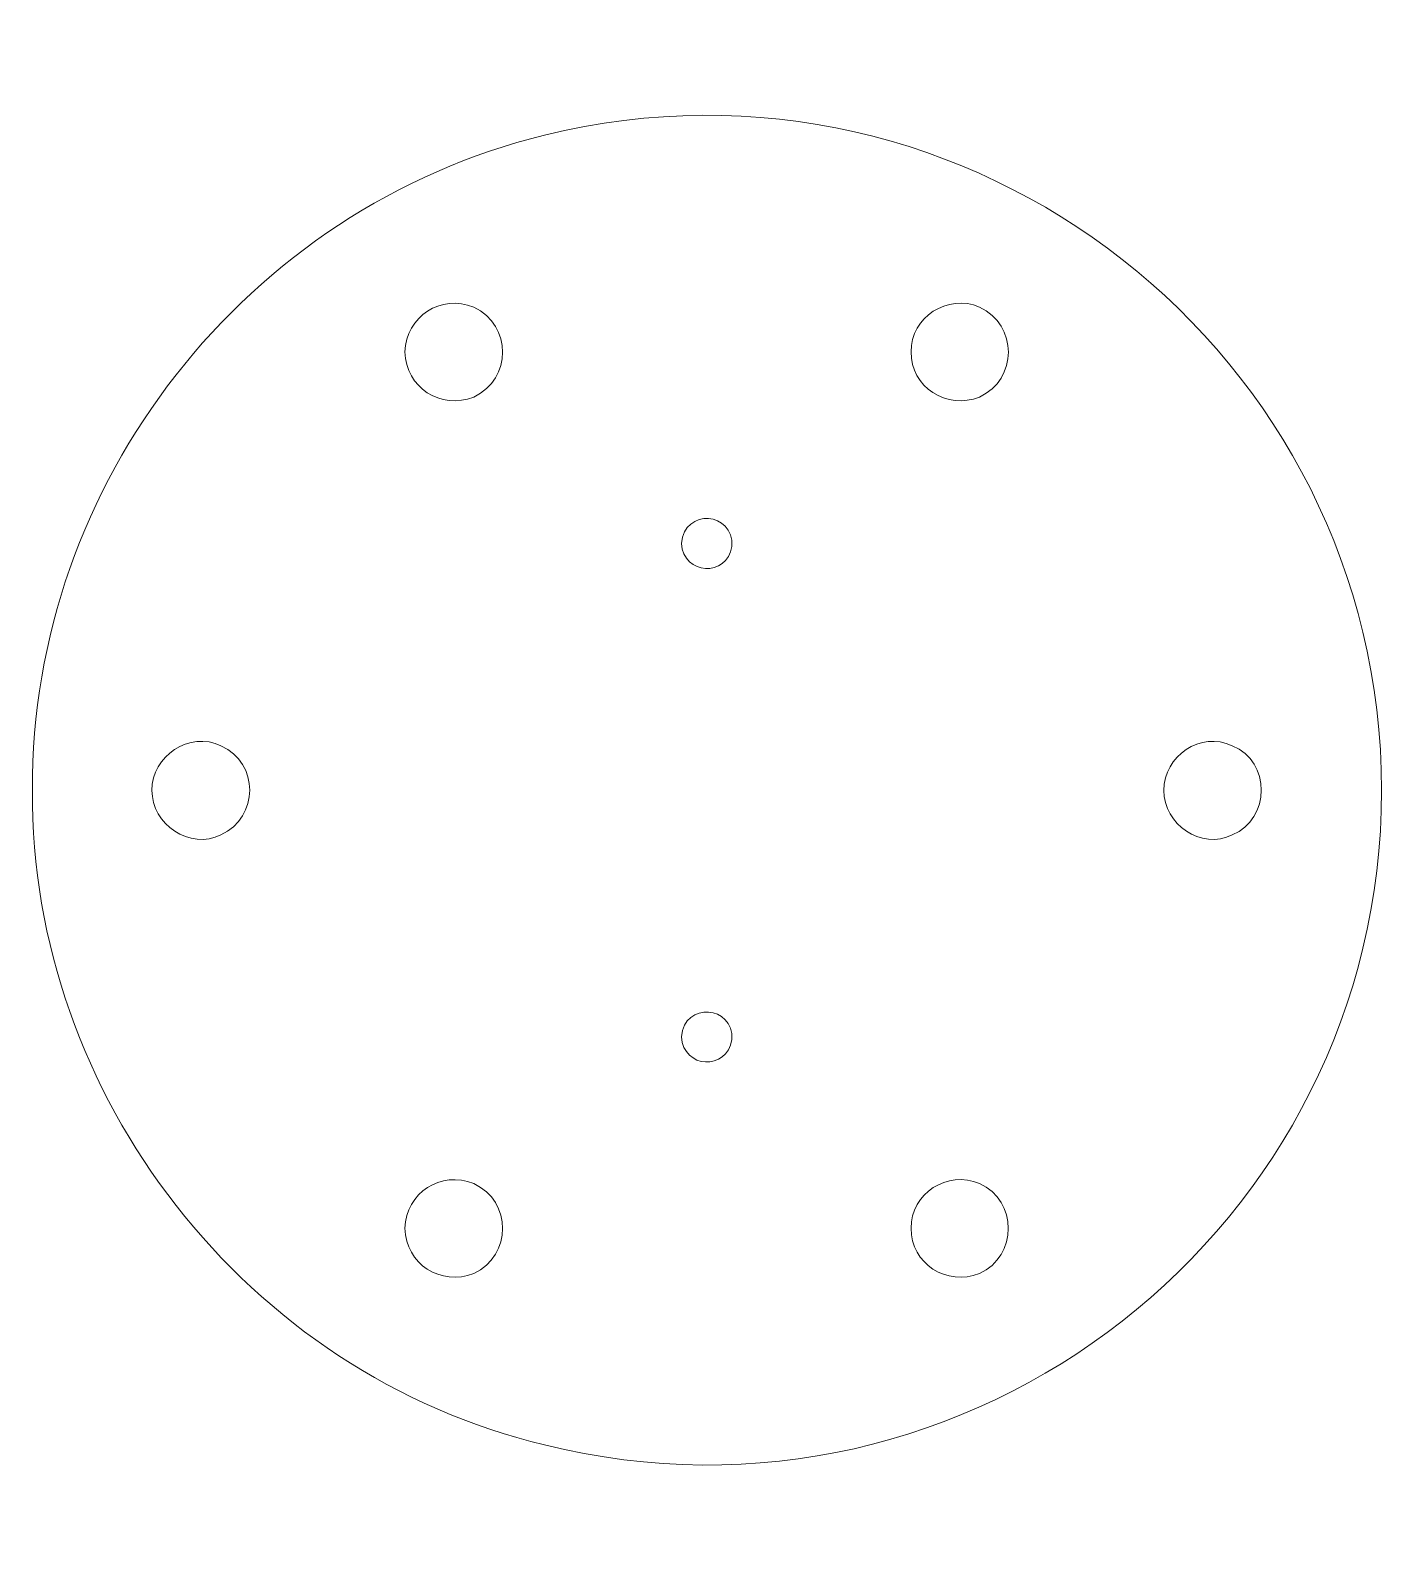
# Model space of a CAD drawing. Header units: millimetres. Extents: x 110 to 190.1, y 205.2 to 295.3.
import ezdxf

# ---------------------------------------------------------------- set-up
doc = ezdxf.new("R2010")
doc.units = ezdxf.units.MM
doc.header["$MEASUREMENT"] = 0
doc.layers.add('Calque 1', color=7, linetype='Continuous', lineweight=0)

msp = doc.modelspace()

# ---------------------------------------------------------------- linework, layer by layer
at = {"layer": 'Calque 1', "color": 7, "lineweight": 5}
for points, knots in [([(110.102, 250.278), (110.011, 268.488), (122.794, 284.801), (140.476, 289.119), (165.663, 295.332), (190.087, 276.219), (190.112, 250.278), (190.087, 224.366), (165.637, 205.206), (140.476, 211.473), (122.841, 215.671), (109.985, 232.169), (110.102, 250.278)], [0, 0, 0, 0, 1, 1, 1, 2, 2, 2, 3, 3, 3, 4, 4, 4, 4]), ([(132.186, 276.278), (132.284, 278.367), (134.329, 279.732), (136.278, 278.924), (138.559, 277.838), (138.559, 274.682), (136.278, 273.597), (134.316, 272.828), (132.248, 274.16), (132.186, 276.278)], [0, 0, 0, 0, 1, 1, 1, 2, 2, 2, 3, 3, 3, 3]), ([(162.207, 276.278), (162.189, 278.326), (164.399, 279.755), (166.264, 278.924), (168.553, 277.884), (168.553, 274.637), (166.264, 273.597), (164.363, 272.815), (162.17, 274.185), (162.207, 276.278)], [0, 0, 0, 0, 1, 1, 1, 2, 2, 2, 3, 3, 3, 3]), ([(148.59, 264.918), (148.762, 267.017), (151.696, 266.81), (151.589, 264.742), (151.288, 262.887), (148.717, 263.029), (148.59, 264.918)], [0, 0, 0, 0, 1, 1, 1, 2, 2, 2, 2]), ([(117.193, 250.278), (117.172, 252.311), (119.435, 253.811), (121.285, 252.924), (123.578, 251.874), (123.546, 248.703), (121.285, 247.632), (119.44, 246.74), (117.188, 248.262), (117.193, 250.278)], [0, 0, 0, 0, 1, 1, 1, 2, 2, 2, 3, 3, 3, 3]), ([(177.2, 250.278), (177.185, 252.318), (179.392, 253.804), (181.257, 252.924), (183.566, 251.995), (183.534, 248.582), (181.257, 247.632), (179.413, 246.74), (177.188, 248.267), (177.2, 250.278)], [0, 0, 0, 0, 1, 1, 1, 2, 2, 2, 3, 3, 3, 3]), ([(148.59, 235.673), (148.762, 237.763), (151.699, 237.544), (151.589, 235.497), (151.28, 233.647), (148.719, 233.762), (148.59, 235.673)], [0, 0, 0, 0, 1, 1, 1, 2, 2, 2, 2]), ([(132.186, 224.314), (132.293, 226.419), (134.311, 227.767), (136.278, 226.96), (138.564, 225.906), (138.548, 222.709), (136.278, 221.633), (134.313, 220.861), (132.258, 222.2), (132.186, 224.314)], [0, 0, 0, 0, 1, 1, 1, 2, 2, 2, 3, 3, 3, 3]), ([(162.207, 224.314), (162.206, 226.386), (164.37, 227.785), (166.264, 226.96), (168.558, 225.963), (168.536, 222.65), (166.264, 221.633), (164.341, 220.855), (162.194, 222.212), (162.207, 224.314)], [0, 0, 0, 0, 1, 1, 1, 2, 2, 2, 3, 3, 3, 3])]:
    msp.add_open_spline(points, degree=3, knots=knots, dxfattribs=at)

doc.saveas('drawing.dxf')
